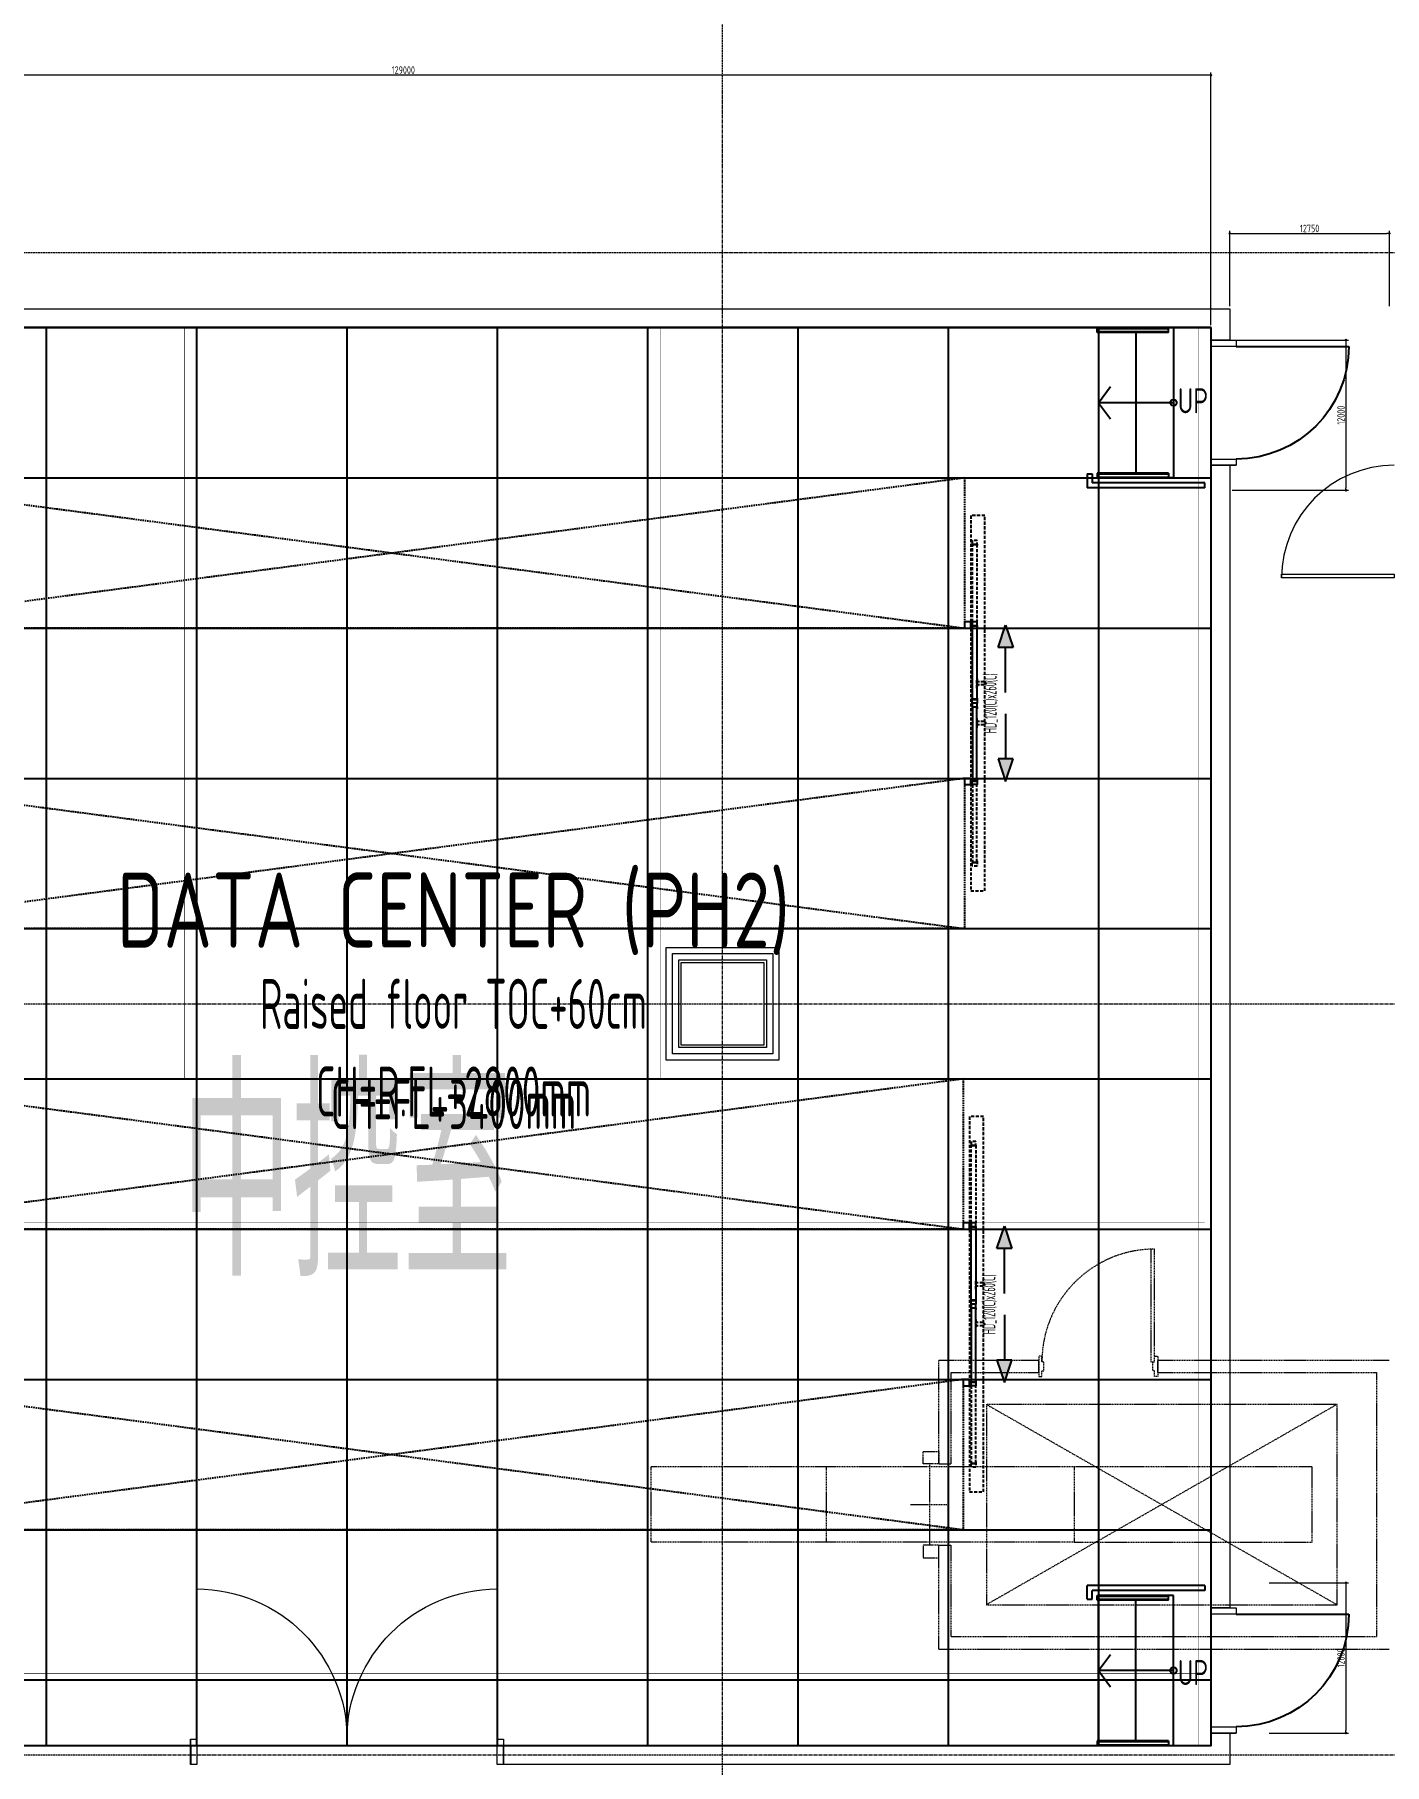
# Model space of a CAD drawing. Extents: x 73996 to 686888, y -9729 to 263202.
# Drawn here: x 502430 to 513210, y 211127 to 224942 of the extents above; entities that cross this region are included whole.
import ezdxf
from ezdxf.enums import TextEntityAlignment as Align

# ---------------------------------------------------------------- set-up
doc = ezdxf.new("R2010")
doc.units = 0
doc.header["$LTSCALE"] = 20
for name, pattern in [('Data Center Layout_L20$0$CENTER', [2, 1.25, -0.25, 0.25, -0.25]), ('Data Center Layout_L20$0$HIDDENK1', [0.334, 0.167, -0.167]), ('XFDP20-DC-PH2$0$HIDDEN2', [0.1875, 0.125, -0.0625])]:
    doc.linetypes.add(name, pattern=pattern)
for name, color, linetype in [('Data Center Layout_L20$0$A-Door (PH1)', 252, 'Continuous'), ('Data Center Layout_L20$0$A-Door (PH2)', 252, 'Continuous'), ('Data Center Layout_L20$0$MACHINE-DIM', 252, 'Continuous'), ('XFDC20-DC-PH2$0$A-C-2800 (PH1)', 191, 'Continuous'), ('XFDC20-DC-PH2$0$A-C-2800 (PH2)', 191, 'Continuous'), ('XFDK25-DC-PH2$0$A-Handraila', 30, 'XFDK25-DC-PH2$0$BATTING2'), ('XFDP20-DC-PH2$0$A-CR-TT2', 1, 'Continuous'), ('XFDP20-DC-PH2$0$A-CR-TXT', 15, 'Continuous'), ('XFDP20-DC-PH2$0$A-Door (PH2)', 15, 'Continuous'), ('XFDP20-DC-PH2$0$A-EQ (PH2)', 15, 'XFDP20-DC-PH2$0$HIDDEN2'), ('XFDP20-DC-PH2$0$A-ST-txt (PH2)', 1, 'Continuous'), ('XFDP20-DC-PH2$0$A-STAIR (PH2)', 15, 'Continuous')]:
    doc.layers.add(name, color=color, linetype=linetype)
for name, color, linetype, lineweight in [('Data Center Layout_L20$0$A-Wall (PH1)', 252, 'Continuous', 0), ('Data Center Layout_L20$0$A-Wall (PH2)', 252, 'Continuous', 0), ('Data Center Layout_L20$0$A-Zone (PH2)', 252, 'Continuous', 0), ('Data Center Layout_L20$0$A-拆除', 252, 'Continuous', 0), ('Data Center Layout_L20$0$ARC', 252, 'Continuous', 0), ('Data Center Layout_L20$0$H-SIN', 252, 'Data Center Layout_L20$0$CENTER', 9), ('Data Center Layout_L20$0$STEEL1', 252, 'Continuous', 0)]:
    doc.layers.add(name, color=color, linetype=linetype, lineweight=lineweight)
doc.layers.add('XFDC20-DC-PH2$0$A-Area (PH2)', color=170, linetype='Continuous', plot=False)
doc.styles.add('Data Center Layout_L20$0$ATS', font='monotxt', dxfattribs={"bigfont": 'BIGFONT'})
doc.styles.add('Data Center Layout_L20$0$dim-txt', font='isocp.shx', dxfattribs={"width": 0.7, "bigfont": 'chineset.shx'})
doc.styles.add('XFDK25-DC-PH2$0$AA-TXT', font='isocp.shx', dxfattribs={"bigfont": 'chineset.shx'})
doc.styles.add('XFDP20-DC-PH2$0$AA-TXT', font='isocp.shx', dxfattribs={"width": 0.8, "bigfont": 'china.shx'})
doc.linetypes.add('XFDK25-DC-PH2$0$BATTING2', pattern='A,5e-05,-0.05,[134,ltypeshp.shx,S=0.05,R=0,X=-0.05,Y=0],-0.1,[134,ltypeshp.shx,S=0.05,R=180,X=0.05,Y=0],-0.05', length=0.20005)
doc.dimstyles.new('Data Center Layout_L20$0$ARCH-dim-200MM', dxfattribs={"dimscale": 200, "dimtxt": 0.3, "dimasz": 0.1, "dimexe": 0.1, "dimexo": 0.1, "dimgap": 0.05, "dimtad": 1, "dimdec": 0, "dimlfac": 10, "dimdsep": 46, "dimtxsty": 'Data Center Layout_L20$0$dim-txt', "dimblk": 'Data Center Layout_L20$0$_Dot', "dimcen": 2, "dimclrd": 256, "dimclre": 256, "dimclrt": 256, "dimadec": 0, "dimazin": 0, "dimtfac": 0.8, "dimtdec": 1, "dimtix": 1, "dimtmove": 2, "dimatfit": 3, "dimldrblk": 'Data Center Layout_L20$0$_ArchTick', "dimfxl": 1, "dimtvp": 1, "dimtolj": 1, "dimlwd": 13, "dimlwe": 9, "dimarcsym": 0})

# ---------------------------------------------------------------- blocks, each defined once
blk = doc.blocks.new('*U39')
at = {"ltscale": 0.2, "const_width": 0.03}
blk.add_lwpolyline([(0, 0), (0, 60)], dxfattribs=at)
at = {"color": 1, "style": 'XFDK25-DC-PH2$0$AA-TXT', "width": 0.8}
for tag, p in [('NO.', (0.08, 0.07)), ('高度(H) m', (0.23, 0.07))]:
    blk.add_attdef(tag, text='', height=0.1, rotation=90, dxfattribs=at).set_placement(p, align=Align.MIDDLE_LEFT)
blk = doc.blocks.new('*U36')
at = {"ltscale": 0.2, "const_width": 0.03}
blk.add_lwpolyline([(0, 0), (0, 116.5)], dxfattribs=at)
at = {"color": 1, "style": 'XFDK25-DC-PH2$0$AA-TXT', "width": 0.8}
for tag, p in [('NO.', (0.08, 0.07)), ('高度(H) m', (0.23, 0.07))]:
    blk.add_attdef(tag, text='', height=0.1, rotation=90, dxfattribs=at).set_placement(p, align=Align.MIDDLE_LEFT)
blk = doc.blocks.new('*U38')
at = {"ltscale": 0.2, "const_width": 0.03}
blk.add_lwpolyline([(0, 0), (0, 113.25)], dxfattribs=at)
at = {"color": 1, "style": 'XFDK25-DC-PH2$0$AA-TXT', "width": 0.8}
for tag, p in [('NO.', (0.08, 0.07)), ('高度(H) m', (0.23, 0.07))]:
    blk.add_attdef(tag, text='', height=0.1, rotation=90, dxfattribs=at).set_placement(p, align=Align.MIDDLE_LEFT)
blk = doc.blocks.new('*U40')
at = {"ltscale": 0.2, "const_width": 0.03}
blk.add_lwpolyline([(0, 0), (0, 128.5)], dxfattribs=at)
at = {"color": 1, "style": 'XFDK25-DC-PH2$0$AA-TXT', "width": 0.8}
for tag, p in [('NO.', (0.08, 0.07)), ('高度(H) m', (0.23, 0.07))]:
    blk.add_attdef(tag, text='', height=0.1, rotation=90, dxfattribs=at).set_placement(p, align=Align.MIDDLE_LEFT)
blk = doc.blocks.new('XFDK25-DC-PH2')
at = {"layer": 'XFDK25-DC-PH2$0$A-Handraila', "yscale": 100, "zscale": 100}
for name, p, xscale, rotation in [('*U39', (503626, 222602), 100, 180), ('*U39', (507426, 222602), -100, 180), ('*U38', (511726, 222602), -100, 180), ('*U36', (500126, 215452, 0), -100, 270), ('*U40', (498926, 211852, 0), -100, 270)]:
    blk.add_blockref(name, p, dxfattribs=dict(at, xscale=xscale, rotation=rotation))
blk = doc.blocks.new('XFDC20-DC-PH2')
at = {"layer": 'XFDC20-DC-PH2$0$A-Area (PH2)'}
blk.add_lwpolyline([(511826, 222602), (498926, 222602), (498926, 211277), (511826, 211277)], close=True, dxfattribs=at)
at = {"layer": 'XFDC20-DC-PH2$0$A-C-2800 (PH1)', "ltscale": 0.3}
blk.add_line((498926, 222602), (511826, 222602), dxfattribs=at)
at = {"layer": 'XFDC20-DC-PH2$0$A-C-2800 (PH2)', "ltscale": 0.3}
for p, q in [((502526, 211277), (502526, 222602)), ((503726, 211277), (503726, 222602)), ((504926, 211277), (504926, 222602)), ((506126, 211277), (506126, 222602)), ((507326, 222602), (507326, 211277)), ((508526, 222602), (508526, 211277)), ((509726, 222602), (509726, 211277)), ((510926, 222602), (510926, 211277)), ((498926, 221402), (511826, 221402)), ((498926, 220202), (511826, 220202)), ((498926, 219002), (511826, 219002)), ((498926, 217802), (511826, 217802)), ((498926, 216602), (511826, 216602)), ((498926, 215402), (511826, 215402)), ((498926, 214202), (511826, 214202)), ((498926, 213002), (511826, 213002)), ((498926, 211802), (511826, 211802))]:
    blk.add_line(p, q, dxfattribs=at)
blk = doc.blocks.new('Data Center Layout_L20$0$_Dot')
at = {"layer": 'Data Center Layout_L20$0$MACHINE-DIM', "color": 0, "lineweight": -2}
blk.add_line((-0.5, 0), (-1, 0), dxfattribs=at)
at = {"layer": 'Data Center Layout_L20$0$MACHINE-DIM', "color": 0, "const_width": 0.5}
blk.add_lwpolyline([(-0.25, 0, 1), (0.25, 0, 1)], format="xyb", close=True, dxfattribs=at)
blk = doc.blocks.new('*D95')
at = {"layer": 'Data Center Layout_L20$0$STEEL1', "lineweight": 9, "transparency": 16777216}
for p, q in [((540940, 189466), (540940, 191482)), ((553840, 189466), (553840, 191482))]:
    blk.add_line(p, q, dxfattribs=at)
at = {"layer": 'Data Center Layout_L20$0$STEEL1', "lineweight": 13, "transparency": 16777216}
blk.add_line((553820, 191462), (540960, 191462), dxfattribs=at)
at = {"layer": 'DEFPOINTS', "color": 0, "transparency": 16777216}
for p in [(540940, 191462), (540940, 189446), (553840, 189446)]:
    blk.add_point(p, dxfattribs=at)
at = {"layer": 'Data Center Layout_L20$0$STEEL1', "lineweight": 13, "transparency": 16777216, "xscale": 20, "yscale": 20, "zscale": 20, "rotation": 180}
blk.add_blockref('Data Center Layout_L20$0$_Dot', (540940, 191462), dxfattribs=at)
at = {"layer": 'Data Center Layout_L20$0$STEEL1', "lineweight": 13, "transparency": 16777216, "xscale": 20, "yscale": 20, "zscale": 20}
blk.add_blockref('Data Center Layout_L20$0$_Dot', (553840, 191462), dxfattribs=at)
at = {"layer": 'Data Center Layout_L20$0$STEEL1', "transparency": 16777216, "insert": (547390, 191502), "char_height": 60, "attachment_point": 5, "style": 'Data Center Layout_L20$0$dim-txt'}
blk.add_mtext('\\A1;129000', dxfattribs=at)
blk = doc.blocks.new('Data Center Layout_L20$0$_ArchTick')
at = {"layer": 'Data Center Layout_L20$0$MACHINE-DIM', "color": 0, "const_width": 0.15}
blk.add_lwpolyline([(-0.5, -0.5), (0.5, 0.5)], dxfattribs=at)
blk = doc.blocks.new('*D100')
at = {"layer": 'Data Center Layout_L20$0$STEEL1', "lineweight": 9, "transparency": 16777216}
for p, q in [((553990, 189616), (553990, 190217)), ((555265, 189616), (555265, 190217))]:
    blk.add_line(p, q, dxfattribs=at)
at = {"layer": 'Data Center Layout_L20$0$STEEL1', "lineweight": 13, "transparency": 16777216}
blk.add_line((554010, 190197), (555245, 190197), dxfattribs=at)
at = {"layer": 'DEFPOINTS', "color": 0, "transparency": 16777216}
for p in [(555265, 190197), (553990, 189596), (555265, 189596)]:
    blk.add_point(p, dxfattribs=at)
at = {"layer": 'Data Center Layout_L20$0$STEEL1', "lineweight": 13, "transparency": 16777216, "xscale": 20, "yscale": 20, "zscale": 20, "rotation": 180}
blk.add_blockref('Data Center Layout_L20$0$_Dot', (553990, 190197), dxfattribs=at)
at = {"layer": 'Data Center Layout_L20$0$STEEL1', "lineweight": 13, "transparency": 16777216, "xscale": 20, "yscale": 20, "zscale": 20}
blk.add_blockref('Data Center Layout_L20$0$_Dot', (555265, 190197), dxfattribs=at)
at = {"layer": 'Data Center Layout_L20$0$STEEL1', "transparency": 16777216, "insert": (554628, 190237), "char_height": 60, "attachment_point": 5, "style": 'Data Center Layout_L20$0$dim-txt'}
blk.add_mtext('\\A1;12750', dxfattribs=at)
blk = doc.blocks.new('*D103')
at = {"layer": 'Data Center Layout_L20$0$STEEL1', "lineweight": 9, "transparency": 16777216}
for p, q in [((554010, 189346), (554938, 189346)), ((554010, 188146), (554938, 188146))]:
    blk.add_line(p, q, dxfattribs=at)
at = {"layer": 'Data Center Layout_L20$0$STEEL1', "lineweight": 13, "transparency": 16777216}
blk.add_line((554918, 189326), (554918, 188166), dxfattribs=at)
at = {"layer": 'DEFPOINTS', "color": 0, "transparency": 16777216}
for p in [(553990, 189346), (553990, 188146), (554918, 188146)]:
    blk.add_point(p, dxfattribs=at)
at = {"layer": 'Data Center Layout_L20$0$STEEL1', "lineweight": 13, "transparency": 16777216, "xscale": 20, "yscale": 20, "zscale": 20}
for p, rotation in [((554918, 189346), 90), ((554918, 188146), 270)]:
    blk.add_blockref('Data Center Layout_L20$0$_Dot', p, dxfattribs=dict(at, rotation=rotation))
at = {"layer": 'Data Center Layout_L20$0$STEEL1', "transparency": 16777216, "insert": (554878, 188746), "char_height": 60, "attachment_point": 5, "rotation": 90, "style": 'Data Center Layout_L20$0$dim-txt'}
blk.add_mtext('\\A1;12000', dxfattribs=at)
blk = doc.blocks.new('*D104')
at = {"layer": 'Data Center Layout_L20$0$STEEL1', "lineweight": 9, "transparency": 16777216}
for p, q in [((554304, 179421), (554938, 179421)), ((554304, 178221), (554938, 178221))]:
    blk.add_line(p, q, dxfattribs=at)
at = {"layer": 'Data Center Layout_L20$0$STEEL1', "lineweight": 13, "transparency": 16777216}
blk.add_line((554918, 179401), (554918, 178241), dxfattribs=at)
at = {"layer": 'DEFPOINTS', "color": 0, "transparency": 16777216}
for p in [(554284, 179421), (554284, 178221), (554918, 178221)]:
    blk.add_point(p, dxfattribs=at)
at = {"layer": 'Data Center Layout_L20$0$STEEL1', "lineweight": 13, "transparency": 16777216, "xscale": 20, "yscale": 20, "zscale": 20}
for p, rotation in [((554918, 179421), 90), ((554918, 178221), 270)]:
    blk.add_blockref('Data Center Layout_L20$0$_Dot', p, dxfattribs=dict(at, rotation=rotation))
at = {"layer": 'Data Center Layout_L20$0$STEEL1', "transparency": 16777216, "insert": (554878, 178821), "char_height": 60, "attachment_point": 5, "rotation": 90, "style": 'Data Center Layout_L20$0$dim-txt'}
blk.add_mtext('\\A1;12000', dxfattribs=at)
blk = doc.blocks.new('Data Center Layout_L20$0$X-NFAB-UPS_L10$0$A$C01469983')
at = {"lineweight": 0}
for p, q in [((-180, 0), (-200, 0)), ((-200, 0), (-200, -50)), ((0, 0), (-200, 0)), ((-180, 0), (-200, 0)), ((-180, 0), (-200, 0)), ((-20, 0), (-180, 0)), ((-20, 0), (-180, 0)), ((-20, 0), (-180, 0)), ((0, 0), (-20, 0)), ((0, 0), (-20, 0)), ((0, 0), (-20, 0)), ((0, -50), (0, 0)), ((-200, -50), (0, -50)), ((0, -950), (-200, -950)), ((-200, -950), (-200, -1000)), ((0, -1000), (0, -950)), ((-180, -1000), (-200, -1000)), ((-200, -1000), (0, -1000)), ((-180, -1000), (-200, -1000)), ((-180, -1000), (-200, -1000)), ((-20, -1000), (-180, -1000)), ((-20, -1000), (-180, -1000)), ((-20, -1000), (-180, -1000)), ((0, -1000), (-20, -1000)), ((0, -1000), (-20, -1000)), ((0, -1000), (-20, -1000))]:
    blk.add_line(p, q, dxfattribs=at)
blk.add_line((-200, -50), (-1100, -50))
at = {"lineweight": 0, "flags": 128}
blk.add_lwpolyline([(0, 0), (0, 100)], dxfattribs=at)
blk.add_arc((-200, -50), 900, 180, 270)
blk = doc.blocks.new('Data Center Layout_L20$0$X-NFAB-UPS_L10$0$A$C65aec59f')
at = {"lineweight": 0}
for p, q in [((0, 1250), (20, 1250)), ((0, 1250), (0, 1200)), ((200, 1250), (0, 1250)), ((0, 1250), (20, 1250)), ((0, 1250), (20, 1250)), ((20, 1250), (180, 1250)), ((20, 1250), (180, 1250)), ((20, 1250), (180, 1250)), ((180, 1250), (200, 1250)), ((180, 1250), (200, 1250)), ((180, 1250), (200, 1250)), ((200, 1200), (200, 1250)), ((0, 1200), (-1200, 1200)), ((0, 1200), (200, 1200)), ((0, -1200), (-1200, -1200)), ((200, -1200), (0, -1200)), ((0, -1200), (0, -1250)), ((200, -1250), (200, -1200)), ((0, -1250), (20, -1250)), ((0, -1250), (200, -1250)), ((0, -1250), (20, -1250)), ((0, -1250), (20, -1250)), ((20, -1250), (180, -1250)), ((20, -1250), (180, -1250)), ((20, -1250), (180, -1250)), ((180, -1250), (200, -1250)), ((180, -1250), (200, -1250)), ((180, -1250), (200, -1250))]:
    blk.add_line(p, q, dxfattribs=at)
for centre, major_axis in [((0, 1200), (-849, 849)), ((0, -1200), (849, 849))]:
    blk.add_ellipse(centre, major_axis=major_axis, ratio=1, start_param=0.785398, end_param=2.356194, dxfattribs=at)
blk = doc.blocks.new('XFDP20-DC-PH2$0$Door-60+60x000')
for points in [[(2.5, 30.4), (20.5, 36.4), (20.5, 24.4)], [(127.5, 30.4), (109.5, 36.4), (109.5, 24.4)]]:
    blk.add_hatch(color=256).paths.add_polyline_path(points)
for p, q in [((2.5, 30.4, 0), (20.5, 36.4, 0)), ((20.5, 24.4, 0), (2.5, 30.4, 0)), ((20.5, 36.4, 0), (20.5, 24.4, 0)), ((56.5, 30.4, 0), (20.5, 30.4, 0)), ((73.5, 30.4, 0), (109.5, 30.4, 0)), ((127.5, 30.4, 0), (109.5, 36.4, 0)), ((109.5, 36.4, 0), (109.5, 24.4, 0)), ((109.5, 24.4, 0), (127.5, 30.4, 0))]:
    blk.add_line(p, q)
at = {"color": 1, "linetype": 'XFDP20-DC-PH2$0$HIDDEN2'}
for p, q in [((47.9, 13.2), (47.9, 7.7)), ((50.4, 13.2), (50.4, 7.7)), ((79.6, 13.2), (79.6, 7.7)), ((82.1, 13.2), (82.1, 7.7))]:
    blk.add_line(p, q, dxfattribs=at)
at = {"color": 9, "linetype": 'XFDP20-DC-PH2$0$HIDDEN2'}
blk.add_lwpolyline([(-84.9, 13.8), (214.9, 13.8), (214.9, 2.5), (-84.9, 2.5)], close=True, dxfattribs=at)
at = {"color": 1, "linetype": 'XFDP20-DC-PH2$0$HIDDEN2'}
for points in [[(-65, 3.8), (-61, 3.8, 0.158507), (-61, 3.8), (-60.9, 3.9, 0.72636), (-60.9, 4), (-61, 4, 0.414214), (-61.1, 3.9, -0.414214), (-61.1, 3.9), (-61.8, 3.9, -0.414214), (-61.8, 4), (-61.8, 4.4, 0.414214), (-61.8, 4.4), (-61.9, 4.4, 0.414214), (-61.9, 4.4), (-61.9, 4, -0.414214), (-61.9, 3.9), (-62.1, 3.9, -0.414214), (-62.1, 4), (-62.1, 5.7), (-62.2, 5.8), (-62.1, 5.8), (-62.1, 7.6, -0.414214), (-62.1, 7.6), (-61.9, 7.6, -0.414214), (-61.9, 7.6), (-61.9, 7.1, 0.414214), (-61.9, 7.1), (-61.8, 7.1, 0.414214), (-61.8, 7.1), (-61.8, 7.6, -0.414214), (-61.8, 7.6), (-61.1, 7.6, -0.414214), (-61.1, 7.6), (-61.1, 7.6, 0.414214), (-61, 7.6), (-60.9, 7.6, 0.72636), (-60.9, 7.6), (-61, 7.7, 0.158507), (-61, 7.7), (-65, 7.7, 0.414214), (-65, 7.7), (-65, 3.9, 0.414214)], [(195, 3.8), (191, 3.8, -0.158507), (191, 3.8), (190.9, 3.9, -0.72636), (190.9, 4), (191, 4, -0.414214), (191.1, 3.9, 0.414214), (191.1, 3.9), (191.8, 3.9, 0.414214), (191.8, 4), (191.8, 4.4, -0.414214), (191.8, 4.4), (191.9, 4.4, -0.414214), (191.9, 4.4), (191.9, 4, 0.414214), (191.9, 3.9), (192.1, 3.9, 0.414214), (192.1, 4), (192.1, 5.7), (192.2, 5.8), (192.1, 5.8), (192.1, 7.6, 0.414214), (192.1, 7.6), (191.9, 7.6, 0.414214), (191.9, 7.6), (191.9, 7.1, -0.414214), (191.9, 7.1), (191.8, 7.1, -0.414214), (191.8, 7.1), (191.8, 7.6, 0.414214), (191.8, 7.6), (191.1, 7.6, 0.414214), (191.1, 7.6), (191.1, 7.6, -0.414214), (191, 7.6), (190.9, 7.6, -0.72636), (190.9, 7.6), (191, 7.7, -0.158507), (191, 7.7), (195, 7.7, -0.414214), (195, 7.7), (195, 3.9, -0.414214)]]:
    blk.add_lwpolyline(points, format="xyb", close=True, dxfattribs=at)
for points in [[(-61.8, 4), (-61.8, 7.5), (0, 7.5), (0, 4)], [(45.4, 7.7), (52.9, 7.7), (52.9, 7.5), (45.4, 7.5)], [(84.6, 7.7), (77.1, 7.7), (77.1, 7.5), (84.6, 7.5)], [(191.8, 4), (191.8, 7.5), (130, 7.5), (130, 4)]]:
    blk.add_lwpolyline(points, close=True, dxfattribs=at)
for points in [[(0, 3.8), (4, 3.8, 0.158507), (4, 3.8), (4.1, 3.9, 0.72636), (4.1, 4), (4, 4, 0.414214), (3.9, 3.9, -0.414214), (3.9, 3.9), (3.2, 3.9, -0.414214), (3.2, 4), (3.2, 4.4, 0.414214), (3.2, 4.4), (3.1, 4.4, 0.414214), (3.1, 4.4), (3.1, 4, -0.414214), (3.1, 3.9), (2.9, 3.9, -0.414214), (2.9, 4), (2.9, 5.7), (2.8, 5.8), (2.9, 5.8), (2.9, 7.6, -0.414214), (2.9, 7.6), (3.1, 7.6, -0.414214), (3.1, 7.6), (3.1, 7.1, 0.414214), (3.1, 7.1), (3.2, 7.1, 0.414214), (3.2, 7.1), (3.2, 7.6, -0.414214), (3.2, 7.6), (3.9, 7.6, -0.414214), (3.9, 7.6), (3.9, 7.6, 0.414214), (4, 7.6), (4.1, 7.6, 0.72636), (4.1, 7.6), (4, 7.7, 0.158507), (4, 7.7), (0, 7.7, 0.414214), (0, 7.7), (0, 3.9, 0.414214)], [(65, 3.8), (61, 3.8, -0.158507), (61, 3.8), (60.8, 3.9, -0.72636), (60.9, 4), (61, 4, -0.414214), (61, 3.9, 0.414214), (61, 3.9), (61.8, 3.9, 0.414214), (61.8, 4), (61.8, 4.4, -0.414214), (61.8, 4.4), (61.9, 4.4, -0.414214), (61.9, 4.4), (61.9, 4, 0.414214), (61.9, 3.9), (62.1, 3.9, 0.414214), (62.1, 4), (62.1, 5.7), (62.1, 5.8), (62.1, 5.8), (62.1, 7.6, 0.414214), (62.1, 7.6), (61.9, 7.6, 0.414214), (61.9, 7.6), (61.9, 7.1, -0.414214), (61.9, 7.1), (61.8, 7.1, -0.414214), (61.8, 7.1), (61.8, 7.6, 0.414214), (61.8, 7.6), (61, 7.6, 0.414214), (61, 7.6), (61, 7.6, -0.414214), (61, 7.6), (60.9, 7.6, -0.72636), (60.8, 7.6), (61, 7.7, -0.158507), (61, 7.7), (65, 7.7, -0.414214), (65, 7.7), (65, 3.9, -0.414214)], [(65, 3.8), (69, 3.8, 0.158507), (69, 3.8), (69.2, 3.9, 0.72636), (69.1, 4), (69, 4, 0.414214), (69, 3.9, -0.414214), (69, 3.9), (68.2, 3.9, -0.414214), (68.2, 4), (68.2, 4.4, 0.414214), (68.2, 4.4), (68.1, 4.4, 0.414214), (68.1, 4.4), (68.1, 4, -0.414214), (68.1, 3.9), (67.9, 3.9, -0.414214), (67.9, 4), (67.9, 5.7), (67.9, 5.8), (67.9, 5.8), (67.9, 7.6, -0.414214), (67.9, 7.6), (68.1, 7.6, -0.414214), (68.1, 7.6), (68.1, 7.1, 0.414214), (68.1, 7.1), (68.2, 7.1, 0.414214), (68.2, 7.1), (68.2, 7.6, -0.414214), (68.2, 7.6), (69, 7.6, -0.414214), (69, 7.6), (69, 7.6, 0.414214), (69, 7.6), (69.1, 7.6, 0.72636), (69.2, 7.6), (69, 7.7, 0.158507), (69, 7.7), (65, 7.7, 0.414214), (65, 7.7), (65, 3.9, 0.414214)], [(130, 3.8), (126, 3.8, -0.158507), (126, 3.8), (125.9, 3.9, -0.72636), (125.9, 4), (126, 4, -0.414214), (126.1, 3.9, 0.414214), (126.1, 3.9), (126.8, 3.9, 0.414214), (126.8, 4), (126.8, 4.4, -0.414214), (126.8, 4.4), (126.9, 4.4, -0.414214), (126.9, 4.4), (126.9, 4, 0.414214), (126.9, 3.9), (127.1, 3.9, 0.414214), (127.1, 4), (127.1, 5.7), (127.2, 5.8), (127.1, 5.8), (127.1, 7.6, 0.414214), (127.1, 7.6), (126.9, 7.6, 0.414214), (126.9, 7.6), (126.9, 7.1, -0.414214), (126.9, 7.1), (126.8, 7.1, -0.414214), (126.8, 7.1), (126.8, 7.6, 0.414214), (126.8, 7.6), (126.1, 7.6, 0.414214), (126.1, 7.6), (126.1, 7.6, -0.414214), (126, 7.6), (125.9, 7.6, -0.72636), (125.9, 7.6), (126, 7.7, -0.158507), (126, 7.7), (130, 7.7, -0.414214), (130, 7.7), (130, 3.9, -0.414214)]]:
    blk.add_lwpolyline(points, format="xyb", close=True)
at = {"ltscale": 1000}
for points in [[(0, 2.5), (5, 2.5), (5, -2.5), (0, -2.5)], [(125, 2.5), (130, 2.5), (130, -2.5), (125, -2.5)]]:
    blk.add_lwpolyline(points, close=True, dxfattribs=at)
for points in [[(3.2, 4), (3.2, 7.5), (61.8, 7.5), (61.8, 4)], [(126.8, 4), (126.8, 7.5), (68.2, 7.5), (68.2, 4)]]:
    blk.add_lwpolyline(points, close=True)
at = {"color": 1, "linetype": 'XFDP20-DC-PH2$0$HIDDEN2'}
for centre in [(49.1, 13.2), (80.9, 13.2)]:
    blk.add_arc(centre, 1.25, 0, 180, dxfattribs=at)
at = {"color": 9, "style": 'XFDP20-DC-PH2$0$AA-TXT', "width": 0.45}
blk.add_attdef('120X240', text='', height=10, dxfattribs=at).set_placement((65, 20.3), align=Align.MIDDLE_CENTER)
blk = doc.blocks.new('XFDP20-DC-PH2')
at = {"layer": 'XFDP20-DC-PH2$0$A-EQ (PH2)', "ltscale": 5}
for p, q in [((509856, 221402, 0), (500726, 220202, 0)), ((500726, 221402, 0), (509856, 220202, 0)), ((509856, 219002, 0), (500726, 217802, 0)), ((500726, 219002, 0), (509856, 217802, 0)), ((509846, 216602), (500726, 215402)), ((500726, 216602), (509846, 215402)), ((509846, 214202), (500726, 213002)), ((500726, 214202), (509846, 213002))]:
    blk.add_line(p, q, dxfattribs=at)
at = {"layer": 'XFDP20-DC-PH2$0$A-EQ (PH2)', "ltscale": 5, "elevation": 0}
for points in [[(509856, 220202), (500726, 220202), (500726, 221402), (509856, 221402)], [(509856, 217802), (500726, 217802), (500726, 219002), (509856, 219002)]]:
    blk.add_lwpolyline(points, close=True, dxfattribs=at)
at = {"layer": 'XFDP20-DC-PH2$0$A-EQ (PH2)', "ltscale": 5}
for points in [[(509846, 215402), (500726, 215402), (500726, 216602), (509846, 216602)], [(509846, 213002), (500726, 213002), (500726, 214202), (509846, 214202)]]:
    blk.add_lwpolyline(points, close=True, dxfattribs=at)
at = {"layer": 'XFDP20-DC-PH2$0$A-ST-txt (PH2)'}
for p, q in [((510926, 222002), (511023, 222131)), ((511526, 222002), (510926, 222002)), ((510926, 222002), (511023, 221873)), ((510926, 211877), (511023, 212006)), ((511526, 211877), (510926, 211877)), ((510926, 211877), (511023, 211748))]:
    blk.add_line(p, q, dxfattribs=at)
for centre in [(511526, 222002), (511526, 211877)]:
    blk.add_circle(centre, 25, dxfattribs=at)
at = {"layer": 'XFDP20-DC-PH2$0$A-STAIR (PH2)'}
for p, q in [((510916, 222602, 0), (511486, 222602)), ((510916, 222564, 0), (510916, 222602, 0)), ((510916, 222596, 0), (511486, 222596)), ((510916, 222571, 0), (511486, 222571)), ((511486, 222564), (510916, 222564, 0)), ((510926, 222602), (511526, 222602)), ((510926, 222564), (510926, 221440)), ((511226, 222564), (511226, 221440)), ((511486, 222564), (511486, 222602)), ((511526, 222602), (511526, 221402)), ((510836, 221434, 0), (510836, 221322, 0)), ((510836, 221434, 0), (510876, 221434, 0)), ((511776, 221322, 0), (510836, 221322, 0)), ((510876, 221434, 0), (510876, 221362, 0)), ((511776, 221362), (510876, 221362, 0)), ((511486, 221440), (510916, 221440, 0)), ((510916, 221440, 0), (510916, 221402, 0)), ((510916, 221434, 0), (511486, 221434)), ((510916, 221409, 0), (511486, 221409)), ((510916, 221402, 0), (511486, 221402)), ((511526, 221402), (510926, 221402)), ((511486, 221440), (511486, 221402)), ((511776, 221322, 0), (511776, 221362)), ((511776, 212557, 0), (510836, 212557, 0)), ((510836, 212446, 0), (510836, 212557, 0)), ((511776, 212517), (510876, 212517, 0)), ((510876, 212446, 0), (510876, 212517, 0)), ((510916, 212477, 0), (511486, 212477)), ((510916, 212439, 0), (510916, 212477, 0)), ((511526, 212477), (510926, 212477)), ((511486, 212439), (511486, 212477)), ((511526, 211277), (511526, 212477)), ((511776, 212557, 0), (511776, 212517)), ((510836, 212446, 0), (510876, 212446, 0)), ((510916, 212471, 0), (511486, 212471)), ((510916, 212446, 0), (511486, 212446)), ((511486, 212439), (510916, 212439, 0)), ((510926, 211315), (510926, 212439)), ((511226, 211315), (511226, 212439)), ((511486, 211315), (510916, 211315, 0)), ((510916, 211315, 0), (510916, 211277, 0)), ((510916, 211309, 0), (511486, 211309)), ((510916, 211284, 0), (511486, 211284)), ((510916, 211277, 0), (511486, 211277)), ((510926, 211277), (511526, 211277)), ((511486, 211315), (511486, 211277))]:
    blk.add_line(p, q, dxfattribs=at)
at = {"layer": 'XFDP20-DC-PH2$0$A-Door (PH2)'}
ref = blk.add_blockref('XFDP20-DC-PH2$0$Door-60+60x000', (509881, 218952, 0), dxfattribs=dict(at, xscale=-10, yscale=10, zscale=10, rotation=270))
ref.add_attrib('120X240', 'HD_120(C)x260(C)', dxfattribs={"layer": '0', "color": 9, "height": 100, "rotation": 90, "style": 'XFDP20-DC-PH2$0$AA-TXT', "width": 0.45}).set_placement((510063, 219602, 0), align=Align.MIDDLE_CENTER)
ref = blk.add_blockref('XFDP20-DC-PH2$0$Door-60+60x000', (509871, 214152), dxfattribs=dict(at, xscale=-10, yscale=10, zscale=10, rotation=270))
ref.add_attrib('120X240', 'HD_120(C)x260(C)', dxfattribs={"layer": '0', "color": 9, "height": 100, "rotation": 90, "style": 'XFDP20-DC-PH2$0$AA-TXT', "width": 0.45}).set_placement((510053, 214802), align=Align.MIDDLE_CENTER)
at = {"layer": 'XFDP20-DC-PH2$0$A-CR-TT2', "style": 'XFDP20-DC-PH2$0$AA-TXT', "width": 0.6}
for s, p in [('Raised floor TOC+60cm', (505776, 217202)), ('CH=R.FL+2800mm', (505776, 216502)), ('CH=FL+3400mm', (505776, 216402, 0))]:
    blk.add_text(s, height=400, dxfattribs=at).set_placement(p, align=Align.MIDDLE)
at = {"layer": 'XFDP20-DC-PH2$0$A-CR-TXT', "style": 'XFDP20-DC-PH2$0$AA-TXT', "width": 0.8}
blk.add_text('DATA CENTER (PH2)', height=600, dxfattribs=at).set_placement((505776, 217952), align=Align.MIDDLE)
at = {"layer": 'XFDP20-DC-PH2$0$A-ST-txt (PH2)', "style": 'XFDP20-DC-PH2$0$AA-TXT', "width": 0.8}
for p in [(511681, 222018), (511681, 211861)]:
    blk.add_text('UP', height=200, dxfattribs=at).set_placement(p, align=Align.MIDDLE)
blk = doc.blocks.new('Data Center Layout_L20$0$A$C80dc7663')
blk.add_line((545690.24, 178120.59), (545690.24, 177970.59))
at = {"layer": 'Data Center Layout_L20$0$A-Wall (PH1)'}
blk.add_lwpolyline([(548190.24, 178120.59), (553840.24, 178120.59), (553840.24, 178220.59), (553990.24, 178220.59), (553990.24, 177970.59), (548190.24, 177970.59)], close=True, dxfattribs=at)
blk.add_lwpolyline([(540790.24, 163117.59), (540790.24, 178120.59), (545690.24, 178120.59)], dxfattribs=at)
at = {"layer": 'Data Center Layout_L20$0$A-Wall (PH2)'}
blk.add_lwpolyline([(540790.24, 185695.59), (540790.24, 189595.59), (553990.24, 189595.59), (553990.24, 189345.59), (553840.24, 189345.59), (553840.24, 189445.59), (540940.24, 189445.59), (540940.24, 185695.59)], dxfattribs=at)
blk.add_lwpolyline([(553990.24, 179220.59), (553840.24, 179220.59), (553840.24, 188345.59), (553990.24, 188345.59)], close=True, dxfattribs=at)
at = {"layer": 'Data Center Layout_L20$0$A-拆除', "linetype": 'Data Center Layout_L20$0$HIDDENK1'}
for p, q in [((551666.24, 181199.59), (552465.24, 181199.59)), ((551666.24, 180370.59), (551666.24, 181199.59)), ((552465.24, 181099.59), (552465.24, 181199.59)), ((553415.24, 181199.59), (555265.24, 181199.59)), ((553415.24, 181099.59), (553415.24, 181199.59)), ((551766.24, 181099.59), (552465.24, 181099.59)), ((551766.24, 180370.59), (551766.24, 181099.59)), ((553415.24, 181099.59), (555165.24, 181099.59)), ((555165.24, 178991.59), (555165.24, 181099.59)), ((552046.24, 180845.59), (554847.24, 179245.59)), ((554847.24, 180845.59), (552046.24, 179245.59)), ((552747.24, 180345.59), (549367.24, 180345.59)), ((549367.24, 180345.59), (549367.24, 179745.59)), ((550767.24, 180345.59), (550767.24, 179745.59)), ((551591.24, 180370.59), (551591.24, 179720.59)), ((551666.24, 180370.59), (551766.24, 180370.59)), ((551441.24, 180045.59), (551741.24, 180045.59)), ((552747.24, 179745.59), (549367.24, 179745.59)), ((551666.24, 179720.59), (551766.24, 179720.59)), ((551666.24, 178891.59), (551666.24, 179720.59)), ((551766.24, 178991.59), (551766.24, 179720.59)), ((551766.24, 178991.59), (555165.24, 178991.59)), ((551666.24, 178891.59), (555265.24, 178891.59))]:
    blk.add_line(p, q, dxfattribs=at)
for points in [[(553390.24, 182085.59), (553360.24, 182085.59), (553360.24, 181185.59), (553390.24, 181185.59)], [(554847.24, 180845.59), (552046.24, 180845.59), (552046.24, 179245.59), (554847.24, 179245.59)], [(551666.24, 180370.59), (551541.24, 180370.59), (551541.24, 180470.59), (551666.24, 180470.59)], [(554647.24, 180345.59), (552747.24, 180345.59), (552747.24, 179745.59), (554647.24, 179745.59)], [(551666.24, 179720.59), (551541.24, 179720.59), (551541.24, 179620.59), (551666.24, 179620.59)]]:
    blk.add_lwpolyline(points, close=True, dxfattribs=at)
for points in [[(552465.24, 181068.59), (552490.24, 181068.59), (552490.24, 181113.59), (552505.24, 181113.59), (552505.24, 181185.59), (552490.24, 181185.59), (552490.24, 181230.59), (552465.24, 181230.59), (552465.24, 181068.59)], [(553415.24, 181068.59), (553390.24, 181068.59), (553390.24, 181113.59), (553375.24, 181113.59), (553375.24, 181185.59), (553390.24, 181185.59), (553390.24, 181230.59), (553415.24, 181230.59), (553415.24, 181068.59)]]:
    blk.add_lwpolyline(points, dxfattribs=at)
blk.add_arc((553390.24, 181185.59), 900, 90, 180, dxfattribs=at)
at = {"layer": 'Data Center Layout_L20$0$ARC'}
for points in [[(554404.24, 187445.59), (554404.24, 187475.59), (555304.24, 187475.59), (555304.24, 187445.59)], [(549490.24, 184495.59), (550390.24, 184495.59), (550390.24, 183595.59), (549490.24, 183595.59)], [(549540.24, 184445.59), (550340.24, 184445.59), (550340.24, 183645.59), (549540.24, 183645.59)], [(549590.24, 183695.59), (549590.24, 184395.59), (550290.24, 184395.59), (550290.24, 183695.59)], [(549610.24, 183715.59), (549610.24, 184375.59), (550270.24, 184375.59), (550270.24, 183715.59)]]:
    blk.add_lwpolyline(points, close=True, dxfattribs=at)
blk.add_arc((555304.24, 187445.59), 900, 90, 180, dxfattribs=at)
at = {"layer": 'Data Center Layout_L20$0$H-SIN'}
for p, q in [((549940.24, 124521.53), (549940.24, 230045.59)), ((294307.41, 190045.59), (588940.24, 190045.59)), ((294307.41, 184045.59), (588940.24, 184045.59)), ((294307.41, 178045.59), (588940.24, 178045.59))]:
    blk.add_line(p, q, dxfattribs=at)
at = {"layer": 'Data Center Layout_L20$0$A-Door (PH1)', "xscale": -1, "rotation": 90}
blk.add_blockref('Data Center Layout_L20$0$X-NFAB-UPS_L10$0$A$C65aec59f', (546940.24, 178170.59), dxfattribs=at)
at = {"layer": 'Data Center Layout_L20$0$A-Door (PH2)', "xscale": -1}
for p in [(553840.24, 189345.59), (553840.24, 179220.59)]:
    blk.add_blockref('Data Center Layout_L20$0$X-NFAB-UPS_L10$0$A$C01469983', p, dxfattribs=at)
at = {"layer": 'Data Center Layout_L20$0$A-Zone (PH2)', "style": 'Data Center Layout_L20$0$ATS', "width": 0.5}
blk.add_text('中控室', height=1600, dxfattribs=at).set_placement((546940.24, 182670.59), align=Align.MIDDLE_CENTER)
at = {"layer": 'Data Center Layout_L20$0$STEEL1'}
for base, p1, p2, picture, middle in [((540940.24, 191461.88), (553840.24, 189445.59), (540940.24, 189445.59), '*D95', (547390.24, 191501.89)), ((555265.24, 190197.22), (553990.24, 189595.59), (555265.24, 189595.59), '*D100', (554627.74, 190237.22))]:
    dim = blk.add_linear_dim(base=base, p1=p1, p2=p2, dimstyle='Data Center Layout_L20$0$ARCH-dim-200MM', dxfattribs=at)
    dim.commit()
    dim.dimension.update_dxf_attribs({"geometry": picture, "text_midpoint": middle})
for base, p1, p2, picture, middle in [((554918.49, 188145.59), (553990.24, 189345.59), (553990.24, 188145.59), '*D103', (554878.48, 188745.59)), ((554918.49, 178220.59), (554284.29, 179420.59), (554284.29, 178220.59), '*D104', (554878.48, 178820.59))]:
    dim = blk.add_linear_dim(base=base, p1=p1, p2=p2, angle=90, dimstyle='Data Center Layout_L20$0$ARCH-dim-200MM', dxfattribs=at)
    dim.commit()
    dim.dimension.update_dxf_attribs({"geometry": picture, "text_midpoint": middle})
blk = doc.blocks.new('Data Center Layout_L20')
for name, p in [('Data Center Layout_L20$0$A$C80dc7663', (-42015, 33157)), ('XFDP20-DC-PH2', (0, 0))]:
    blk.add_blockref(name, p)

msp = doc.modelspace()

# ---------------------------------------------------------------- block references
for name in ['Data Center Layout_L20', 'XFDK25-DC-PH2', 'XFDC20-DC-PH2']:
    msp.add_blockref(name, (0, 0))

doc.saveas('drawing.dxf')
